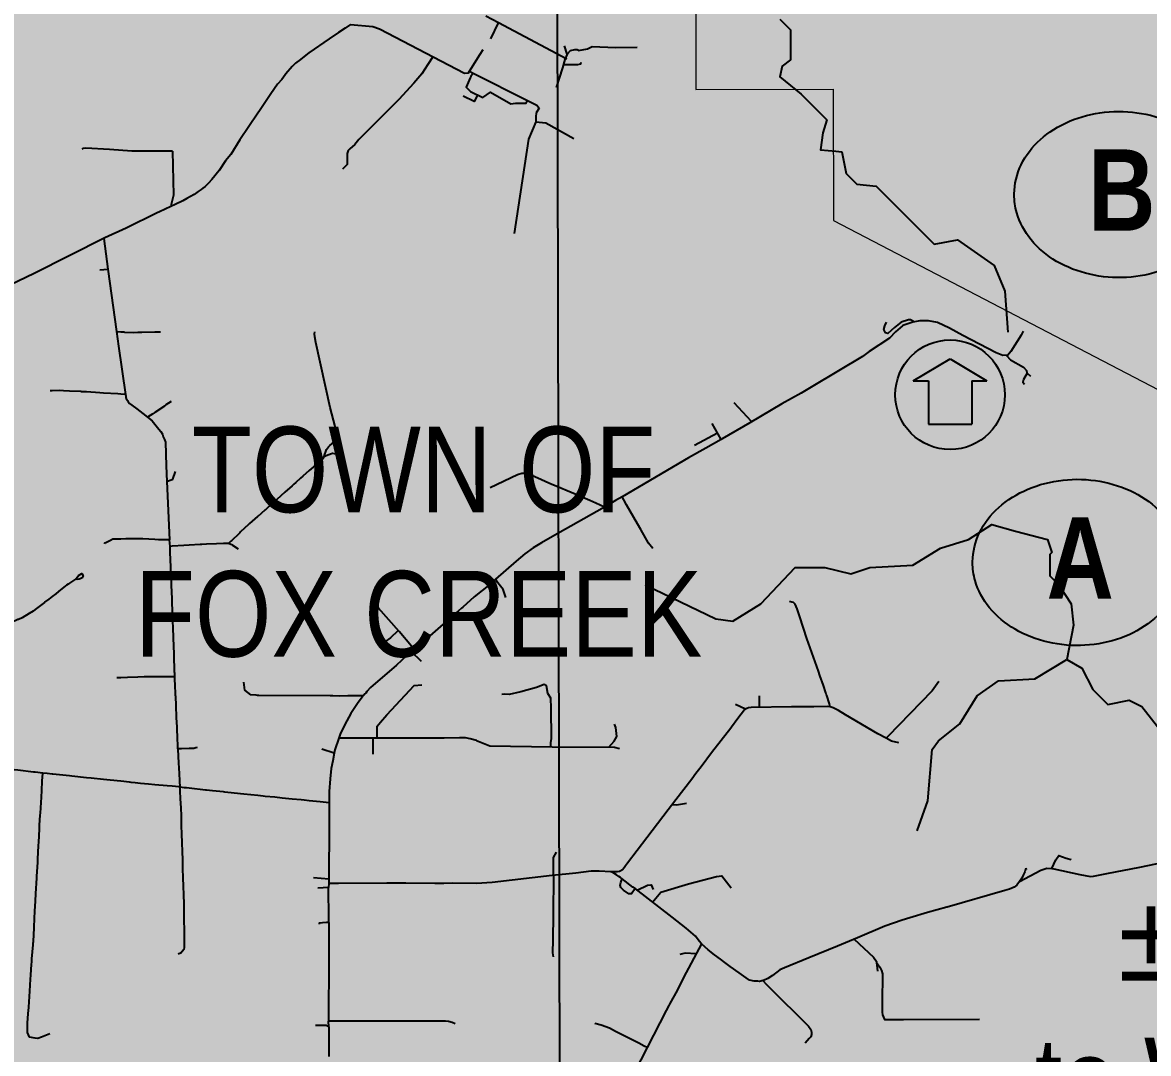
# Model space of a CAD drawing. Extents: x 508119 to 516015, y 6054829 to 6062261.
# Drawn here: x 514832.1 to 514963.5, y 6055397.9 to 6055518.2 of the extents above; entities that cross this region are included whole.
import ezdxf
from ezdxf.enums import TextEntityAlignment as Align

# ---------------------------------------------------------------- set-up
doc = ezdxf.new("R2010")
doc.units = 0
doc.header["$LTSCALE"] = 5
doc.layers.add('2', color=7, linetype='Continuous', true_color=0x6e6e6e)
doc.layers.add('ROUTE-MAP-BACKGROUND-H', color=7, linetype='Continuous', true_color=0xf0ebff)
for name, color, linetype in [('24', 161, 'Continuous'), ('35', 37, 'Continuous'), ('36', 37, 'Continuous'), ('37', 37, 'Continuous'), ('55', 3, 'Continuous'), ('CG-NOTES', 7, 'Continuous'), ('L-MON', 1, 'Continuous'), ('R- CONC', 8, 'Continuous'), ('ROUTE-MAP-HWY', 2, 'Continuous'), ('ROUTE-MAP-TOWN-H', 50, 'Continuous')]:
    doc.layers.add(name, color=color, linetype=linetype)
doc.layers.add('ROUTE-MAP-TOWN-BDY', color=3, linetype='Continuous', lineweight=0)
doc.styles.add('80', font='ARIALN.TTF', dxfattribs={"height": 10})
doc.styles.add('BOLD', font='ARIALNB.TTF')

# ---------------------------------------------------------------- blocks, each defined once
blk = doc.blocks.new('RANG')
at = {"layer": '55', "color": 80, "linetype": 'Continuous'}
for p, q in [((-215.5, 82.147), (0, 209.147)), ((0, 209.147), (215.5, 82.147)), ((-215.5, 82.147), (-126.5, 82.147)), ((-126.5, 82.147), (-126.5, -171.853)), ((126.5, 82.147), (126.5, -171.853)), ((126.5, 82.147), (215.5, 82.147)), ((-126.5, -171.853), (126.5, -171.853))]:
    blk.add_line(p, q, dxfattribs=at)
at = {"layer": '55', "color": 95, "linetype": 'Continuous'}
blk.add_circle((0, 0), 320, dxfattribs=at)
blk = doc.blocks.new('*U439')
h = blk.add_hatch(color=254)
edge = h.paths.add_edge_path()
edge.add_line((-34, -20), (34, -20))
edge.add_arc((34, -14), 6, 270, 360)
edge.add_line((40, -14), (40, 12.5))
edge.add_arc((34, 12.5), 6, 0, 90)
edge.add_line((34, 18.5), (-34, 18.5))
edge.add_arc((-34, 12.5), 6, 90, 180)
edge.add_line((-40, 12.5), (-40, -14))
edge.add_arc((-34, -14), 6, 180, 270)
at = {"color": 1, "flags": 128}
blk.add_lwpolyline([(-34, -20, 3, 3, 0), (34, -20, 3, 3, 0.414214), (40, -14, 3, 3, 0), (40, 12.5, 3, 0, 0.414214), (34, 18.5, 0, 0, 0), (-34, 18.5, 0, 0, 0.414214), (-40, 12.5, 0, 0, 0), (-40, -14, 0, 3, 0.414214)], format="xyseb", close=True, dxfattribs=at)
blk.add_lwpolyline([(-34.72, -10.74, 0, 10, 0), (0, 0, 5, 5, 0)], format="xyseb", dxfattribs=at)
at = {"color": 1, "style": '80'}
blk.add_attdef('ENTER_TEXT_001', (-35.99, -5), '', height=10, dxfattribs=at)
blk = doc.blocks.new('Route_Letters')
h = blk.add_hatch(color=255)
h.dxf.hatch_style = 1
edge = h.paths.add_edge_path()
edge.add_ellipse((-0.12, 0.46), major_axis=(-11.97, 0), ratio=0.789318, start_angle=0, end_angle=360)
at = {"color": 5}
blk.add_open_spline([(-12.34, 0.46), (-12.34, -0.25), (-12.24, -0.97), (-11.72, -2.79), (-11.14, -3.88), (-9.56, -5.81), (-8.54, -6.66), (-6.22, -8.02), (-4.9, -8.54), (-2.12, -9.17), (-0.66, -9.3), (2.22, -9.13), (3.64, -8.84), (6.27, -7.89), (7.48, -7.22), (9.54, -5.6), (10.38, -4.64), (11.6, -2.54), (11.97, -1.4), (12.18, 0.91), (12.02, 2.08), (11.2, 4.3), (10.54, 5.35), (8.8, 7.2), (7.72, 7.99), (5.29, 9.24), (3.93, 9.68), (1.11, 10.18), (-0.35, 10.23), (-3.22, 9.91), (-4.61, 9.55), (-7.16, 8.47), (-8.32, 7.75), (-10.24, 6.02), (-11, 5.02), (-12.05, 2.86), (-12.32, 1.7), (-12.34, 0.52), (-12.34, 0.49), (-12.34, 0.46)], degree=3, knots=[0, 0, 0, 0, 0.219529, 0.219529, 0.575727, 0.575727, 0.931924, 0.931924, 1.288121, 1.288121, 1.644318, 1.644318, 2.000515, 2.000515, 2.356712, 2.356712, 2.712909, 2.712909, 3.069107, 3.069107, 3.425304, 3.425304, 3.781501, 3.781501, 4.137698, 4.137698, 4.493895, 4.493895, 4.850092, 4.850092, 5.20629, 5.20629, 5.562487, 5.562487, 5.918684, 5.918684, 6.274881, 6.274881, 6.283185, 6.283185, 6.283185, 6.283185], dxfattribs=at)
at = {"color": 14, "style": 'BOLD'}
blk.add_attdef('A', text='', height=9.5, dxfattribs=at).set_placement((0.22, 0.98), align=Align.MIDDLE)
blk = doc.blocks.new('*U438')
h = blk.add_hatch(color=255)
edge = h.paths.add_edge_path()
edge.add_line((-31.5, -20), (31.5, -20))
edge.add_arc((31.5, -14), 6, 270, 360)
edge.add_line((37.5, -14), (37.5, 12.5))
edge.add_arc((31.5, 12.5), 6, 0, 90)
edge.add_line((31.5, 18.5), (-31.5, 18.5))
edge.add_arc((-31.5, 12.5), 6, 90, 180)
edge.add_line((-37.5, 12.5), (-37.5, -14))
edge.add_arc((-31.5, -14), 6, 180, 270)
at = {"color": 1, "flags": 128}
blk.add_lwpolyline([(-17.68, 63.33, 0, 7.5, 0), (0, 0, 0, 0, 0)], format="xyseb", dxfattribs=at)
blk.add_lwpolyline([(-31.5, -20, 3, 3, 0), (31.5, -20, 3, 3, 0.414214), (37.5, -14, 3, 3, 0), (37.5, 12.5, 3, 0, 0.414214), (31.5, 18.5, 0, 0, 0), (-31.5, 18.5, 0, 0, 0.414214), (-37.5, 12.5, 0, 0, 0), (-37.5, -14, 0, 3, 0.414214)], format="xyseb", close=True, dxfattribs=at)
at = {"color": 1, "style": '80'}
blk.add_attdef('ENTER_TEXT_001', (-26.85, -4.92), '', height=10, dxfattribs=at)

msp = doc.modelspace()

# ---------------------------------------------------------------- hatches: boundary and pattern name
at = {"layer": 'ROUTE-MAP-BACKGROUND-H'}
h = msp.add_hatch(color=256, dxfattribs=at)
h.dxf.hatch_style = 1
h.paths.add_polyline_path([(515090.845, 6055331.942), (514698.954, 6055331.128), (514698.945, 6055525.368), (514666.338, 6055525.404), (514666.4, 6055720.611), (514667.214, 6055915.277), (514667.136, 6056303.079), (515056.588, 6056303.406), (515059.123, 6055915.379), (515059.901, 6055721.28), (515060.675, 6055528.087), (515090.011, 6055528.179)])
at = {"layer": 'ROUTE-MAP-TOWN-H'}
h = msp.add_hatch(color=256, dxfattribs=at)
h.dxf.hatch_style = 1
h.paths.add_polyline_path([(514978.784, 6055543.677), (514962.251, 6055543.616), (514913.428, 6055543.52), (514913.467, 6055526.88), (514910.623, 6055526.871), (514910.66, 6055510.348), (514926.665, 6055510.399), (514926.703, 6055495.078), (514972.919, 6055471), (514976.761, 6055468.666), (515024.117, 6055437.194), (515024.084, 6055462.091), (515008.069, 6055462.054), (515008.038, 6055470.488), (514991.618, 6055470.444), (514991.541, 6055494.536), (515007.951, 6055494.586), (515007.843, 6055527.178), (514994.986, 6055527.137), (514994.88, 6055559.805), (514978.741, 6055559.749)])

# ---------------------------------------------------------------- linework, layer by layer
at = {"layer": '2'}
msp.add_line((514894.891, 6055332.325), (514894.48, 6055526.565), dxfattribs=at)
at = {"layer": '24'}
for points in [[(514920.445, 6055518.562), (514921.694, 6055517.313), (514921.695, 6055513.814), (514920.696, 6055513.064), (514920.447, 6055511.815), (514922.946, 6055509.816), (514925.944, 6055506.818), (514925.445, 6055505.319), (514925.196, 6055503.319), (514926.962, 6055503.143)], [(514926.962, 6055503.143), (514927.694, 6055503.07), (514928.195, 6055500.571), (514929.444, 6055499.322), (514931.693, 6055499.073), (514938.441, 6055492.327), (514941.189, 6055492.828), (514945.437, 6055489.83), (514946.687, 6055486.832), (514947.035, 6055482.045)], [(514904.725, 6055452.587), (514912.971, 6055448.591), (514914.97, 6055448.342), (514918.218, 6055450.342), (514922.214, 6055454.591), (514925.712, 6055454.592), (514928.71, 6055453.843), (514930.958, 6055454.593), (514935.955, 6055454.844), (514939.202, 6055456.844), (514942.45, 6055457.844), (514945.197, 6055459.594), (514947.946, 6055458.845)], [(514947.946, 6055458.845), (514951.694, 6055457.847), (514952.194, 6055456.348), (514951.944, 6055456.098), (514951.945, 6055453.599), (514952.945, 6055452.6), (514954.445, 6055450.351), (514954.695, 6055447.853), (514953.947, 6055443.854)], [(514936.466, 6055423.86), (514937.714, 6055427.359), (514938.211, 6055433.356), (514938.961, 6055434.355), (514941.458, 6055436.355), (514943.456, 6055439.604), (514945.953, 6055441.354), (514950.201, 6055441.605), (514953.947, 6055443.854)], [(514953.947, 6055443.854), (514955.697, 6055442.855), (514956.947, 6055440.357), (514958.696, 6055438.608), (514961.194, 6055439.109), (514962.694, 6055438.36), (514967.193, 6055432.614), (514968.943, 6055429.866), (514973.942, 6055424.12), (514973.943, 6055422.371)]]:
    msp.add_lwpolyline(points, dxfattribs=at)
at = {"layer": '35'}
for p, q in [((514884.235, 6055512.479), (514885.481, 6055514.465)), ((514885.481, 6055514.465), (514885.81, 6055515.039)), ((514884.235, 6055512.479), (514884.668, 6055512.26)), ((514884.668, 6055512.26), (514890.991, 6055509.064)), ((514861.053, 6055509.835), (514860.349, 6055508.794)), ((514859.722, 6055507.866), (514859.538, 6055507.594)), ((514860.349, 6055508.794), (514859.722, 6055507.866)), ((514892.341, 6055508.186), (514892.011, 6055507.636)), ((514891.122, 6055504.549), (514889.453, 6055493.575)), ((514849.561, 6055503.172), (514847.737, 6055503.172)), ((514850.771, 6055497.385), (514849.883, 6055496.95)), ((514849.366, 6055496.697), (514848.047, 6055496.086)), ((514849.883, 6055496.95), (514849.366, 6055496.697)), ((514841.55, 6055492.976), (514842.04, 6055489.39)), ((514842.04, 6055489.39), (514843.033, 6055482.128)), ((514948.589, 6055481.693), (514947.4, 6055479.778)), ((514948.836, 6055482.165), (514948.589, 6055481.693)), ((514949.288, 6055477.277), (514949.675, 6055476.913)), ((514924.274, 6055475.744), (514922.913, 6055474.929)), ((514913.614, 6055469.519), (514912.528, 6055471.385)), ((514913.614, 6055469.519), (514911.795, 6055468.493)), ((514848.933, 6055464.64), (514849.228, 6055457.827)), ((514893.847, 6055464.291), (514891.869, 6055465.152)), ((514902.042, 6055462.852), (514901.27, 6055462.399)), ((514902.223, 6055462.5), (514902.042, 6055462.852)), ((514899.969, 6055461.634), (514899.093, 6055461.136)), ((514901.27, 6055462.399), (514899.969, 6055461.634)), ((514899.093, 6055461.136), (514893.921, 6055458.2)), ((514849.228, 6055457.827), (514848.664, 6055457.821)), ((514849.288, 6055457.048), (514849.228, 6055457.827)), ((514856.563, 6055457.207), (514856.107, 6055457.401)), ((514856.563, 6055457.207), (514857.252, 6055456.75)), ((514838.458, 6055453.19), (514838.239, 6055453.236)), ((514882.948, 6055449.533), (514877.799, 6055445.058)), ((514877.472, 6055445.431), (514876.012, 6055447.104)), ((514877.27, 6055444.598), (514876.898, 6055444.265)), ((514877.799, 6055445.058), (514877.27, 6055444.598)), ((514877.799, 6055445.058), (514877.472, 6055445.431)), ((514926.318, 6055438.338), (514926.254, 6055438.628)), ((514873.856, 6055436.542), (514874.596, 6055437.388)), ((514873.443, 6055436.07), (514873.856, 6055436.542)), ((514873.457, 6055435.476), (514873.443, 6055436.07)), ((514873.476, 6055434.675), (514873.457, 6055435.476)), ((514870.24, 6055434.671), (514868.978, 6055434.668)), ((514872.976, 6055434.677), (514870.24, 6055434.671)), ((514873.476, 6055434.675), (514872.976, 6055434.677)), ((514872.983, 6055432.8), (514872.976, 6055434.677)), ((514873.991, 6055434.676), (514873.476, 6055434.675)), ((514867.843, 6055427.984), (514867.843, 6055427.539)), ((514867.843, 6055427.539), (514867.843, 6055427.151)), ((514867.843, 6055427.151), (514867.866, 6055426.54)), ((514867.866, 6055426.54), (514867.857, 6055424.563)), ((514867.857, 6055424.563), (514867.83, 6055418.239)), ((514867.83, 6055418.239), (514867.806, 6055417.721)), ((514896.654, 6055418.947), (514893.889, 6055418.639)), ((514903.295, 6055417.314), (514902.051, 6055418.264)), ((514949.126, 6055419.452), (514949.283, 6055419.471)), ((514867.806, 6055417.721), (514867.784, 6055417.251)), ((514867.811, 6055413.609), (514867.784, 6055417.251)), ((514868.955, 6055417.725), (514867.806, 6055417.721)), ((514874.591, 6055417.746), (514868.955, 6055417.725)), ((514874.737, 6055417.747), (514874.591, 6055417.746)), ((514903.543, 6055417.123), (514903.295, 6055417.314)), ((514867.815, 6055413.189), (514867.811, 6055413.609)), ((514911.318, 6055410.7), (514911.036, 6055411.009)), ((514867.141, 6055401.174), (514866.257, 6055401.168)), ((514867.803, 6055401.008), (514867.795, 6055401.675)), ((514878.992, 6055401.661), (514878.764, 6055401.66)), ((514867.803, 6055401.008), (514867.8, 6055397.548))]:
    msp.add_line(p, q, dxfattribs=at)
for points in [[(514870.363, 6055517.94), (514869.742, 6055517.493), (514868.955, 6055517.002), (514867.858, 6055516.257)], [(514870.363, 6055517.94), (514872.937, 6055517.694), (514873.719, 6055517.447), (514883.64, 6055512.26), (514884.134, 6055512.302), (514884.235, 6055512.479)], [(514867.858, 6055516.257), (514865.466, 6055514.631), (514864.549, 6055513.876)], [(514879.946, 6055514.158), (514879.365, 6055513.29), (514878.658, 6055512.166), (514877.74, 6055511.079), (514875.996, 6055509.209), (514873.381, 6055506.578), (514871.318, 6055504.522), (514870.833, 6055503.928), (514870.249, 6055503.445), (514870.058, 6055503.237), (514869.957, 6055502.9), (514869.974, 6055501.595), (514869.401, 6055501.056)], [(514864.549, 6055513.876), (514864.512, 6055513.845), (514863.935, 6055513.418), (514863.533, 6055513.059), (514862.81, 6055512.185)], [(514862.81, 6055512.185), (514862.722, 6055512.078), (514862.332, 6055511.541), (514861.814, 6055510.961), (514861.053, 6055509.835)], [(514884.321, 6055511.706), (514883.86, 6055510.645), (514884.35, 6055510.135), (514885.788, 6055509.421), (514886.665, 6055510.043), (514889.07, 6055508.694), (514889.618, 6055508.761), (514890.69, 6055508.766), (514890.834, 6055508.766), (514890.991, 6055509.064)], [(514884.668, 6055512.26), (514884.401, 6055511.889), (514884.321, 6055511.706)], [(514885.161, 6055509.713), (514884.766, 6055508.955), (514883.502, 6055509.581)], [(514890.991, 6055509.064), (514892.079, 6055508.514), (514892.341, 6055508.186)], [(514859.538, 6055507.594), (514857.424, 6055504.465), (514856.368, 6055502.788), (514855.775, 6055502.017), (514855.011, 6055500.901), (514854.166, 6055499.86), (514853.763, 6055499.415), (514853.38, 6055499.05), (514853.127, 6055498.846)], [(514892.011, 6055507.636), (514891.978, 6055507.157), (514891.978, 6055506.586), (514891.122, 6055504.549)], [(514891.978, 6055506.586), (514893.136, 6055506.463), (514896.409, 6055504.641)], [(514842.24, 6055503.345), (514839.465, 6055503.53), (514839.115, 6055503.467), (514838.989, 6055503.413)], [(514847.737, 6055503.172), (514844.815, 6055503.172), (514842.24, 6055503.345)], [(514849.561, 6055503.172), (514849.682, 6055498.017), (514849.425, 6055496.946), (514849.366, 6055496.697)], [(514852.585, 6055498.445), (514852.095, 6055498.102), (514851.255, 6055497.622), (514850.771, 6055497.385)], [(514853.127, 6055498.846), (514852.913, 6055498.674), (514852.585, 6055498.445)], [(514848.047, 6055496.086), (514847.771, 6055495.958), (514844.156, 6055494.175), (514841.665, 6055493.035)], [(514841.665, 6055493.035), (514833.436, 6055488.905), (514828.774, 6055486.66), (514827.283, 6055485.893), (514826.679, 6055485.644)], [(514934.805, 6055482.816), (514934.75, 6055482.777), (514933.958, 6055482.068), (514933.231, 6055481.354)], [(514947.4, 6055479.778), (514947.058, 6055479.347), (514946.471, 6055479.308), (514945.696, 6055479.632), (514941.788, 6055481.675), (514940.255, 6055482.526), (514938.852, 6055483.168), (514937.779, 6055483.37), (514936.762, 6055483.357), (514935.963, 6055483.217), (514934.805, 6055482.816)], [(514843.033, 6055482.128), (514843.27, 6055480.399), (514844.097, 6055474.787)], [(514867.285, 6055467.557), (514867.369, 6055467.807), (514867.484, 6055468.129), (514867.565, 6055468.348), (514867.668, 6055468.521), (514867.783, 6055468.671), (514867.945, 6055468.832), (514868.429, 6055469.247), (514868.625, 6055469.454), (514868.717, 6055469.604), (514868.763, 6055469.766), (514868.751, 6055470.008), (514868.694, 6055470.468), (514868.348, 6055471.794), (514867.991, 6055473.257), (514866.297, 6055480.839), (514866.17, 6055481.518), (514866.136, 6055481.841), (514866.181, 6055482.09)], [(514933.231, 6055481.354), (514930.876, 6055479.799), (514930.07, 6055479.215), (514924.274, 6055475.744)], [(514946.89, 6055479.322), (514947.349, 6055478.803), (514948.882, 6055477.977), (514949.236, 6055477.573), (514949.245, 6055477.318), (514949.288, 6055477.277)], [(514949.288, 6055477.277), (514948.859, 6055476.512), (514948.789, 6055476.198), (514949.004, 6055475.967)], [(514844.097, 6055474.787), (514843.535, 6055474.821), (514843.214, 6055474.841), (514841.536, 6055474.943), (514841.086, 6055474.971), (514839.538, 6055475.065), (514838.957, 6055475.1), (514838.892, 6055475.104), (514837.539, 6055475.169), (514836.856, 6055475.202), (514836.415, 6055475.223), (514835.54, 6055475.204), (514835.303, 6055475.199)], [(514844.097, 6055474.787), (514844.125, 6055474.597), (514844.143, 6055474.433), (514844.179, 6055474.288), (514844.307, 6055474.07), (514844.397, 6055473.906), (514844.561, 6055473.742), (514844.816, 6055473.542), (514845.398, 6055473.106), (514846.116, 6055472.564), (514846.67, 6055472.11)], [(514922.913, 6055474.929), (514920.68, 6055473.688), (514916.925, 6055471.471)], [(514849.411, 6055473.96), (514848.805, 6055473.551), (514848.624, 6055473.429), (514847.533, 6055472.692), (514847.279, 6055472.521), (514846.67, 6055472.11)], [(514846.67, 6055472.11), (514847.192, 6055471.682), (514847.526, 6055471.323), (514847.999, 6055470.723), (514848.199, 6055470.45), (514848.399, 6055470.141), (514848.49, 6055469.85), (514848.635, 6055469.541), (514848.745, 6055469.195), (514848.854, 6055466.467), (514848.933, 6055464.64)], [(514916.925, 6055471.471), (514913.727, 6055469.583), (514913.614, 6055469.519)], [(514911.795, 6055468.493), (514909.794, 6055467.365), (514902.042, 6055462.852)], [(514867.003, 6055467.164), (514866.995, 6055467.158), (514866.746, 6055466.943), (514866.475, 6055466.709), (514866.008, 6055466.306), (514865.524, 6055465.888), (514864.793, 6055465.256), (514864.52, 6055465.021), (514863.969, 6055464.525), (514863.735, 6055464.315), (514863.525, 6055464.126), (514862.683, 6055463.368), (514861.747, 6055462.526), (514861.631, 6055462.421), (514861.526, 6055462.327), (514860.578, 6055461.475), (514860.38, 6055461.296), (514860.355, 6055461.275), (514859.527, 6055460.559), (514859.51, 6055460.544), (514859.49, 6055460.527), (514858.883, 6055460.002), (514858.556, 6055459.72), (514858.442, 6055459.613), (514857.528, 6055458.747), (514857.416, 6055458.64), (514857.297, 6055458.528), (514856.482, 6055457.756), (514856.389, 6055457.668), (514856.107, 6055457.401)], [(514867.003, 6055467.164), (514867.161, 6055467.334), (514867.276, 6055467.53), (514867.285, 6055467.557)], [(514867.285, 6055467.557), (514867.523, 6055467.655), (514868.137, 6055467.908), (514868.235, 6055467.948), (514868.611, 6055467.841)], [(514848.933, 6055464.64), (514849.287, 6055464.77), (514849.532, 6055464.861), (514849.628, 6055464.896), (514849.939, 6055465.775)], [(514891.869, 6055465.152), (514891.305, 6055465.397), (514890.714, 6055465.572), (514890.331, 6055465.567), (514889.84, 6055465.39), (514886.628, 6055463.883)], [(514898.271, 6055462.414), (514896.569, 6055463.164), (514893.971, 6055464.237), (514893.847, 6055464.291)], [(514899.969, 6055461.634), (514898.958, 6055462.112), (514898.271, 6055462.414)], [(514905.623, 6055456.805), (514905.124, 6055457.431), (514904.215, 6055459.029), (514903.835, 6055459.698), (514902.536, 6055461.89), (514902.223, 6055462.5)], [(514848.664, 6055457.821), (514848.245, 6055457.816), (514847.942, 6055457.813), (514847.533, 6055457.841), (514846.123, 6055457.939), (514845.944, 6055457.951), (514845.534, 6055457.943), (514844.148, 6055457.915), (514843.535, 6055457.903), (514842.613, 6055457.884), (514842.326, 6055457.738), (514841.801, 6055457.47), (514841.626, 6055457.419), (514841.593, 6055457.366)], [(514893.921, 6055458.2), (514892.621, 6055457.462), (514891.642, 6055456.865), (514890.678, 6055456.165), (514889.66, 6055455.342), (514887.254, 6055453.22)], [(514856.107, 6055457.401), (514855.529, 6055457.379), (514854.709, 6055457.349), (514853.53, 6055457.305), (514853.003, 6055457.285), (514852.788, 6055457.271), (514851.531, 6055457.191), (514850.909, 6055457.151), (514849.532, 6055457.063), (514849.288, 6055457.048)], [(514849.305, 6055456.627), (514849.3, 6055456.761), (514849.288, 6055457.048)], [(514849.847, 6055441.824), (514849.834, 6055442.234), (514849.829, 6055442.424), (514849.825, 6055442.536), (514849.77, 6055444.297), (514849.763, 6055444.535), (514849.706, 6055446.36), (514849.701, 6055446.534), (514849.673, 6055447.436), (514849.633, 6055448.432), (514849.629, 6055448.533), (514849.55, 6055450.515), (514849.549, 6055450.532), (514849.532, 6055450.948), (514849.469, 6055452.531), (514849.466, 6055452.597), (514849.389, 6055454.53), (514849.383, 6055454.679), (514849.317, 6055456.329), (514849.309, 6055456.529), (514849.305, 6055456.627)], [(514838.239, 6055453.236), (514838.517, 6055453.551), (514838.612, 6055453.659), (514838.989, 6055453.882), (514839.158, 6055453.62), (514839.027, 6055453.374), (514838.802, 6055453.267), (514838.689, 6055453.213), (514838.458, 6055453.19)], [(514838.239, 6055453.236), (514837.539, 6055452.75), (514837.409, 6055452.66), (514837.223, 6055452.531), (514837.105, 6055452.449), (514836.286, 6055451.785), (514835.953, 6055451.515), (514835.54, 6055451.201), (514835.159, 6055450.912), (514834.659, 6055450.532), (514834.629, 6055450.509)], [(514887.254, 6055453.22), (514886.625, 6055452.656), (514884.793, 6055451.182), (514883.438, 6055449.971)], [(514834.629, 6055450.509), (514834.024, 6055450.049), (514833.541, 6055449.681), (514833.308, 6055449.504), (514832.85, 6055449.224), (514832.031, 6055448.723), (514831.599, 6055448.533), (514831.559, 6055448.516), (514831.542, 6055448.508), (514830.802, 6055448.184), (514830.057, 6055448.019), (514829.745, 6055447.95), (514829.543, 6055447.936), (514828.53, 6055447.868)], [(514876.012, 6055447.104), (514873.606, 6055449.861), (514873.519, 6055450.266), (514873.504, 6055450.511)], [(514883.438, 6055449.971), (514883.315, 6055449.861), (514882.948, 6055449.533)], [(514922.763, 6055448.845), (514922.449, 6055449.781), (514922.237, 6055450.321), (514922.046, 6055450.504), (514921.834, 6055450.56), (514921.556, 6055450.633)], [(514924.935, 6055442.48), (514923.611, 6055446.323), (514922.763, 6055448.845)], [(514876.898, 6055444.265), (514875.695, 6055443.184), (514872.682, 6055440.588), (514872.271, 6055440.12)], [(514926.254, 6055438.628), (514926.241, 6055438.685), (514925.919, 6055439.651), (514925.894, 6055439.726), (514925.865, 6055439.811), (514925.813, 6055439.971), (514925.534, 6055440.83), (514925.101, 6055441.997), (514924.935, 6055442.48)], [(514849.847, 6055441.824), (514849.532, 6055441.824), (514848.244, 6055441.826), (514847.533, 6055441.827), (514846.587, 6055441.828), (514846.253, 6055441.817), (514845.534, 6055441.795), (514844.315, 6055441.757), (514843.535, 6055441.732), (514843.07, 6055441.718)], [(514850.215, 6055433.419), (514850.196, 6055433.877), (514850.192, 6055433.97), (514850.167, 6055434.54), (514850.105, 6055435.966), (514850.08, 6055436.539), (514850.057, 6055437.064), (514849.994, 6055438.538), (514849.952, 6055439.497), (514849.949, 6055439.571), (514849.945, 6055439.657), (514849.938, 6055439.816), (514849.923, 6055440.146), (514849.905, 6055440.537), (514849.847, 6055441.824)], [(514871.83, 6055439.622), (514870.363, 6055439.608), (514870.203, 6055439.606), (514870.044, 6055439.605), (514869.039, 6055439.595), (514868.283, 6055439.601), (514868.123, 6055439.603), (514867.964, 6055439.604), (514859.66, 6055439.671), (514859.499, 6055439.672), (514859.339, 6055439.682), (514858.725, 6055439.717), (514858.017, 6055440.267), (514857.905, 6055441.213)], [(514874.596, 6055437.388), (514875.132, 6055438), (514877.784, 6055440.838), (514878.688, 6055440.897)], [(514893.372, 6055439.897), (514893.214, 6055440.775), (514892.946, 6055440.942), (514892.035, 6055440.574), (514890.222, 6055440.073), (514888.86, 6055439.772), (514888.317, 6055439.797), (514887.991, 6055439.755)], [(514871.83, 6055439.622), (514871.705, 6055439.45), (514871.172, 6055438.715), (514870.381, 6055437.545), (514869.677, 6055436.288), (514869.159, 6055435.151), (514868.978, 6055434.668)], [(514872.023, 6055439.839), (514871.897, 6055439.695), (514871.83, 6055439.622)], [(514872.271, 6055440.12), (514872.12, 6055439.948), (514872.023, 6055439.839)], [(514893.705, 6055433.736), (514893.732, 6055434.147), (514893.782, 6055434.624), (514893.774, 6055438.193), (514893.74, 6055439.346), (514893.372, 6055439.897)], [(514922.124, 6055438.33), (514921.785, 6055438.331), (514917.093, 6055438.256), (514916.793, 6055438.223), (514916.573, 6055438.15), (514916.329, 6055437.977), (514915.54, 6055436.99), (514914.784, 6055435.949)], [(514924.41, 6055438.324), (514924.201, 6055438.318), (514922.124, 6055438.33)], [(514926.318, 6055438.338), (514925.961, 6055438.364), (514924.41, 6055438.324)], [(514932.836, 6055434.675), (514931.874, 6055435.202), (514928.11, 6055437.392), (514927.287, 6055437.904), (514926.669, 6055438.228), (514926.318, 6055438.338)], [(514900.474, 6055433.644), (514901.114, 6055434.347), (514901.405, 6055434.856), (514901.289, 6055435.918), (514901.158, 6055436.311)], [(514914.784, 6055435.949), (514914.713, 6055435.851), (514912.458, 6055432.95), (514911.245, 6055431.323), (514910.627, 6055430.549), (514910.175, 6055429.905), (514909.244, 6055428.708)], [(514868.978, 6055434.668), (514868.505, 6055433.308), (514868.428, 6055432.92)], [(514883.097, 6055434.725), (514883.077, 6055434.725), (514881.278, 6055434.694), (514873.991, 6055434.676)], [(514885.045, 6055434.416), (514884.312, 6055434.611), (514883.768, 6055434.711), (514883.276, 6055434.728), (514883.097, 6055434.725)], [(514885.045, 6055434.416), (514886.606, 6055433.788), (514893.884, 6055433.687)], [(514934.344, 6055434.149), (514933.479, 6055434.323), (514932.836, 6055434.675)], [(514852.456, 6055433.571), (514852.292, 6055433.558), (514852.083, 6055433.486), (514851.531, 6055433.466), (514850.638, 6055433.434), (514850.215, 6055433.419)], [(514850.215, 6055433.419), (514850.256, 6055432.541), (514850.292, 6055431.782), (514850.35, 6055430.542), (514850.39, 6055429.685), (514850.423, 6055428.972)], [(514868.428, 6055432.92), (514868.291, 6055432.018), (514868.099, 6055431.13), (514867.963, 6055429.932), (514867.843, 6055428.454), (514867.843, 6055427.984)], [(514893.884, 6055433.687), (514901.166, 6055433.639), (514901.74, 6055433.491)], [(514834.436, 6055430.596), (514833.541, 6055430.702), (514833.359, 6055430.724), (514831.542, 6055430.94), (514831.09, 6055430.994), (514829.543, 6055431.179), (514828.82, 6055431.265), (514827.544, 6055431.417), (514826.551, 6055431.535), (514825.545, 6055431.655), (514825.318, 6055431.682)], [(514845.209, 6055429.468), (514844.756, 6055429.515), (514844.54, 6055429.538), (514843.535, 6055429.643), (514842.307, 6055429.771), (514841.537, 6055429.852), (514840.075, 6055430.005), (514839.538, 6055430.061), (514837.842, 6055430.239), (514837.539, 6055430.271), (514835.609, 6055430.473), (514835.54, 6055430.48), (514834.945, 6055430.542), (514834.436, 6055430.596)], [(514845.829, 6055429.403), (514845.534, 6055429.433), (514845.209, 6055429.468)], [(514850.423, 6055428.972), (514850.318, 6055428.987), (514849.532, 6055429.06), (514848.963, 6055429.113), (514847.533, 6055429.245), (514846.76, 6055429.316), (514845.829, 6055429.403)], [(514864.955, 6055427.438), (514864.595, 6055427.474), (514863.525, 6055427.58), (514862.375, 6055427.694), (514861.526, 6055427.779), (514860.386, 6055427.892), (514860.154, 6055427.917), (514859.527, 6055427.983), (514857.917, 6055428.154), (514857.528, 6055428.196), (514855.681, 6055428.392), (514855.529, 6055428.408), (514854.253, 6055428.543), (514853.53, 6055428.62), (514853.444, 6055428.629), (514851.531, 6055428.832), (514851.208, 6055428.867), (514850.994, 6055428.889), (514850.423, 6055428.972)], [(514909.244, 6055428.708), (514908.292, 6055427.487), (514907.408, 6055426.316)], [(514867.843, 6055427.151), (514867.523, 6055427.183), (514866.814, 6055427.253), (514865.524, 6055427.381), (514864.955, 6055427.438)], [(514907.408, 6055426.316), (514904.93, 6055423.034), (514902.685, 6055420.108)], [(514894.02, 6055418.667), (514894.025, 6055420.748), (514894.392, 6055421.389)], [(514902.26, 6055419.554), (514902.078, 6055419.317), (514901.811, 6055419.157), (514901.717, 6055419.137)], [(514902.685, 6055420.108), (514902.445, 6055419.796), (514902.26, 6055419.554)], [(514893.889, 6055418.639), (514886.873, 6055417.859), (514885.034, 6055417.734), (514882.217, 6055417.753), (514881.226, 6055417.738), (514880.954, 6055417.733)], [(514894.02, 6055418.667), (514893.976, 6055414.067), (514893.945, 6055411.145), (514893.901, 6055409.632), (514894.001, 6055409.175)], [(514900.707, 6055419.094), (514899.364, 6055419.167), (514898.438, 6055419.145), (514896.654, 6055418.947)], [(514901.717, 6055419.137), (514901.483, 6055419.085), (514900.707, 6055419.094)], [(514901.663, 6055418.549), (514901.403, 6055418.74), (514900.964, 6055419.011), (514900.707, 6055419.094)], [(514902.051, 6055418.264), (514901.843, 6055418.417), (514901.663, 6055418.549)], [(514905.598, 6055415.554), (514906.543, 6055416.711), (514909.773, 6055417.678), (514913.043, 6055418.521), (514913.68, 6055418.624), (514914.771, 6055417.225)], [(514948.835, 6055418.692), (514948.665, 6055418.348), (514948.397, 6055417.958), (514948.096, 6055417.54), (514947.782, 6055417.281), (514947.228, 6055417.066), (514946.699, 6055416.913)], [(514949.126, 6055419.452), (514949.11, 6055419.391), (514949.033, 6055419.094), (514948.835, 6055418.692)], [(514880.954, 6055417.733), (514880.194, 6055417.721), (514876.8, 6055417.755), (514874.737, 6055417.747)], [(514911.036, 6055411.009), (514910.594, 6055411.575), (514909.532, 6055412.495), (514907.898, 6055413.797), (514903.543, 6055417.123)], [(514946.699, 6055416.913), (514939.967, 6055414.965), (514939.924, 6055414.953)], [(514939.924, 6055414.953), (514937.686, 6055414.345), (514935.594, 6055413.734), (514934.732, 6055413.437)], [(514867.815, 6055413.189), (514867.807, 6055409.048), (514867.795, 6055401.675)], [(514934.732, 6055413.437), (514932.689, 6055412.734), (514929.517, 6055411.399)], [(514911.318, 6055410.7), (514909.217, 6055406.757), (514908.494, 6055405.322), (514907.563, 6055403.63), (514907.489, 6055403.486)], [(514913.512, 6055408.893), (514912.809, 6055409.398), (514912.08, 6055409.982), (514911.318, 6055410.7)], [(514929.517, 6055411.399), (514927.186, 6055410.418), (514923.83, 6055409.052)], [(514910.687, 6055409.516), (514909.377, 6055409.599), (514908.767, 6055409.452)], [(514923.83, 6055409.052), (514920.996, 6055407.898), (514920.456, 6055407.65), (514919.568, 6055406.99), (514919.051, 6055406.652), (514918.535, 6055406.416), (514918.485, 6055406.404)], [(514916.501, 6055406.724), (514915.712, 6055407.315), (514914.639, 6055408.036), (514914.043, 6055408.513), (514913.512, 6055408.893)], [(514918.485, 6055406.404), (514918.076, 6055406.301), (514917.885, 6055406.312), (514917.442, 6055406.337), (514916.911, 6055406.463), (514916.501, 6055406.724)], [(514918.492, 6055406.387), (514918.866, 6055405.96), (514920.498, 6055404.362), (514922.507, 6055402.373), (514923.782, 6055401.063), (514924.055, 6055400.691), (514924.126, 6055400.394), (514924.129, 6055400.126), (514924.055, 6055399.848), (514923.846, 6055399.654), (514923.41, 6055399.084)], [(514907.489, 6055403.486), (514907.186, 6055402.893), (514904.979, 6055398.578)], [(514867.803, 6055401.008), (514867.51, 6055401.176), (514867.141, 6055401.174)], [(514873.341, 6055401.657), (514870.569, 6055401.664), (514868.005, 6055401.674), (514867.795, 6055401.675)], [(514878.764, 6055401.66), (514878.32, 6055401.657), (514876.63, 6055401.648), (514873.341, 6055401.657)], [(514882.57, 6055401.337), (514882.197, 6055401.514), (514881.779, 6055401.634), (514881.429, 6055401.675), (514878.992, 6055401.661)], [(514904.979, 6055398.578), (514903.498, 6055395.699), (514902.924, 6055394.666), (514902.705, 6055394.114)]]:
    msp.add_lwpolyline(points, dxfattribs=at)
at = {"layer": '36'}
for p, q in [((514887.623, 6055518.133), (514886.136, 6055518.921)), ((514886.717, 6055516.274), (514887.623, 6055518.133)), ((514895.596, 6055513.907), (514887.623, 6055518.133)), ((514841.105, 6055489.312), (514842.04, 6055489.39)), ((514917.144, 6055471.607), (514915.125, 6055473.796)), ((514913.173, 6055470.276), (514910.5, 6055468.839)), ((514877.379, 6055444.848), (514878.573, 6055443.651)), ((514918.085, 6055438.272), (514918.075, 6055439.636)), ((514916.433, 6055438.05), (514915.259, 6055438.626)), ((514868.428, 6055432.92), (514866.99, 6055433.381)), ((514867.83, 6055418.239), (514866.027, 6055418.392)), ((514867.784, 6055417.251), (514866.548, 6055417.195)), ((514931.732, 6055408.507), (514931.82, 6055407.513)), ((514904.979, 6055398.578), (514904.629, 6055398.762))]:
    msp.add_line(p, q, dxfattribs=at)
for points in [[(514896.935, 6055514.9), (514896.8, 6055514.97), (514896.486, 6055514.971), (514895.964, 6055514.869), (514895.612, 6055514.46), (514895.362, 6055513.845), (514895.068, 6055512.888), (514894.357, 6055510.58)], [(514895.21, 6055513.275), (514896.882, 6055513.291), (514897.221, 6055513.359), (514897.275, 6055513.549)], [(514936.035, 6055483.28), (514935.685, 6055483.47), (514935.47, 6055483.47), (514934.609, 6055483.193), (514933.809, 6055482.609), (514933.055, 6055481.901), (514932.763, 6055481.963), (514932.563, 6055482.347), (514932.702, 6055482.793), (514932.871, 6055483.193)], [(514843.033, 6055482.128), (514843.535, 6055482.093), (514843.93, 6055482.065), (514843.988, 6055482.063), (514844.98, 6055482.015), (514845.534, 6055482.026), (514846.015, 6055482.035), (514847.533, 6055482.065), (514847.974, 6055482.075), (514848.178, 6055482.08)], [(514887.843, 6055452.398), (514887.538, 6055452.783), (514887.254, 6055453.22)], [(514888.474, 6055451.099), (514888.144, 6055452.016), (514887.843, 6055452.398)], [(514907.876, 6055426.933), (514908.385, 6055426.899), (514909.549, 6055427.099)], [(514901.882, 6055417.842), (514901.91, 6055417.95), (514902.051, 6055418.264)], [(514903.543, 6055417.123), (514903.116, 6055416.531), (514902.953, 6055416.527), (514902.832, 6055416.523), (514902.191, 6055416.958), (514901.902, 6055417.255), (514901.808, 6055417.547), (514901.882, 6055417.842)], [(514903.791, 6055416.934), (514904.985, 6055417.517), (514905.41, 6055417.578), (514905.661, 6055417.006)], [(514867.092, 6055413.125), (514866.685, 6055413.089), (514866.689, 6055412.979)], [(514867.815, 6055413.189), (514867.542, 6055413.165), (514867.092, 6055413.125)], [(514929.109, 6055411.227), (514931.355, 6055409.123), (514931.72, 6055408.642), (514931.732, 6055408.507)], [(514904.629, 6055398.762), (514903.985, 6055399.102), (514901.269, 6055400.448), (514900.565, 6055400.832), (514899.591, 6055401.199), (514898.844, 6055401.405)]]:
    msp.add_lwpolyline(points, dxfattribs=at)
at = {"layer": '37'}
for p, q in [((514895.612, 6055514.46), (514895.327, 6055515.448)), ((514933.032, 6055434.876), (514932.836, 6055434.675))]:
    msp.add_line(p, q, dxfattribs=at)
for points in [[(514896.935, 6055514.9), (514897.992, 6055515.11), (514898.532, 6055515.364), (514901.267, 6055515.272), (514903.812, 6055515.313)], [(514875.885, 6055447.205), (514875.001, 6055446.377), (514874.357, 6055445.907), (514873.713, 6055445.733)], [(514939.004, 6055441.297), (514938.225, 6055440.198), (514933.032, 6055434.876)], [(514834.143, 6055425.702), (514834.158, 6055425.927), (514834.2, 6055426.544), (514834.286, 6055427.798), (514834.288, 6055427.832), (514834.326, 6055428.543), (514834.388, 6055429.695), (514834.433, 6055430.542), (514834.436, 6055430.596)], [(514850.423, 6055428.972), (514850.443, 6055428.543), (514850.487, 6055427.588), (514850.536, 6055426.544), (514850.58, 6055425.602)], [(514832.884, 6055399.797), (514832.671, 6055400.326), (514832.664, 6055400.558), (514832.639, 6055401.27), (514832.655, 6055401.444), (514832.753, 6055402.557), (514832.813, 6055403.24), (514832.815, 6055403.282), (514832.894, 6055404.556), (514832.932, 6055405.165), (514833.017, 6055406.555), (514833.048, 6055407.047), (514833.127, 6055408.324), (514833.146, 6055408.554), (514833.176, 6055408.918), (514833.311, 6055410.553), (514833.329, 6055410.765), (514833.346, 6055410.971), (514833.422, 6055412.552), (514833.428, 6055412.664), (514833.519, 6055414.551), (514833.52, 6055414.571), (514833.541, 6055414.99), (514833.577, 6055415.733), (514833.621, 6055416.469), (514833.626, 6055416.549), (514833.734, 6055418.355), (514833.746, 6055418.548), (514833.847, 6055420.231), (514833.847, 6055420.241), (514833.863, 6055420.547), (514833.943, 6055422.145), (514833.963, 6055422.546), (514834.038, 6055424.048), (514834.059, 6055424.482), (514834.064, 6055424.545), (514834.143, 6055425.702)], [(514850.58, 6055425.602), (514850.582, 6055425.495), (514850.585, 6055425.286), (514850.587, 6055425.225), (514850.607, 6055424.545), (514850.64, 6055423.438), (514850.666, 6055422.546), (514850.701, 6055421.378), (514850.726, 6055420.547), (514850.762, 6055419.318), (514850.785, 6055418.548), (514850.823, 6055417.257), (514850.844, 6055416.549), (514850.885, 6055415.197), (514850.904, 6055414.551), (514850.906, 6055414.478), (514850.915, 6055413.167), (514850.92, 6055412.552), (514850.93, 6055411.154), (514850.934, 6055410.553), (514850.936, 6055410.253), (514850.893, 6055410.033), (514850.531, 6055409.609), (514850.491, 6055409.594), (514850.233, 6055409.497)], [(514952.195, 6055419.456), (514952.631, 6055420.487), (514953.002, 6055420.989), (514953.844, 6055420.698), (514954.442, 6055420.524)], [(514948.397, 6055417.958), (514950.881, 6055419.286), (514951.605, 6055419.512), (514952.195, 6055419.456)], [(514952.195, 6055419.456), (514952.405, 6055419.436), (514955.44, 6055418.757), (514956.678, 6055418.531), (514957.055, 6055418.561), (514958.595, 6055418.893), (514962.444, 6055419.633), (514965.992, 6055420.357)], [(514931.732, 6055408.507), (514932.102, 6055407.961), (514932.317, 6055407.561), (514932.425, 6055407.2), (514932.406, 6055406.47), (514932.397, 6055404.556), (514932.378, 6055402.698), (514932.425, 6055402.404), (514932.652, 6055401.864), (514934.87, 6055401.874), (514943.74, 6055401.893)], [(514835.277, 6055400.169), (514834.294, 6055399.804), (514833.85, 6055399.639), (514833.541, 6055399.69), (514832.884, 6055399.797)]]:
    msp.add_lwpolyline(points, dxfattribs=at)
at = {"layer": 'ROUTE-MAP-HWY', "const_width": 2, "flags": 128}
msp.add_lwpolyline([(514685.551, 6055807.045), (514721.215, 6055720.667), (514734.143, 6055689.356), (514736.729, 6055683.223), (514737.372, 6055681.649), (514742.007, 6055674.108), (514800.703, 6055580.983), (514803.316, 6055576.84), (514805.311, 6055574.409), (514817.63, 6055562.656), (514842.828, 6055538.617), (514844.494, 6055537.102), (514845.586, 6055536.346), (514850.078, 6055533.838), (514873.77, 6055521.32), (514973.139, 6055469.483), (514985.858, 6055461.197), (514992.721, 6055456.592), (515023.847, 6055435.898), (515038.011, 6055426.522), (515040.136, 6055425.079), (515043.119, 6055423.477), (515075.52, 6055406.558), (515089.559, 6055399.238)], dxfattribs=at)
at = {"layer": 'ROUTE-MAP-TOWN-BDY', "color": 3, "flags": 128}
msp.add_lwpolyline([(514978.784, 6055543.677), (514962.251, 6055543.616), (514913.428, 6055543.52), (514913.467, 6055526.88), (514910.623, 6055526.871), (514910.66, 6055510.348), (514926.665, 6055510.399), (514926.703, 6055495.078), (514972.919, 6055471), (514976.761, 6055468.666), (515024.117, 6055437.194), (515024.084, 6055462.091), (515008.069, 6055462.054), (515008.038, 6055470.488), (514991.618, 6055470.444), (514991.541, 6055494.536), (515007.951, 6055494.586), (515007.843, 6055527.178), (514994.986, 6055527.137), (514994.88, 6055559.805), (514978.741, 6055559.749), (514978.784, 6055543.677)], dxfattribs=at)

# ---------------------------------------------------------------- block references
at = {"layer": '55', "xscale": 0.01998968005548274, "yscale": 0.01998968005548274, "zscale": 0.01998968005548274, "rotation": 359.995731124525}
msp.add_blockref('RANG', (514940.307, 6055474.741), dxfattribs=at)
at = {"layer": 'CG-NOTES', "xscale": 0.9994869999999911, "yscale": 0.9994869999999911, "zscale": 0.9994869999999911}
for p, values in [((514960.12, 6055497.644), {'A': 'B'}), ((514955.269, 6055454.72), {'A': 'A'})]:
    msp.add_blockref('Route_Letters', p, dxfattribs=at).add_auto_attribs(values)
at = {"layer": 'L-MON'}
ref = msp.add_blockref('*U438', (514984.026, 6055403.003), dxfattribs=at)
ref.add_attrib('ENTER_TEXT_001', '%%P79.1 km', (514959.917, 6055406.398), dxfattribs={"layer": '0', "color": 1, "height": 10, "style": '80'})
ref.add_attrib('ENTER_TEXT_002', 'to Whitecourt', (514950.2, 6055389.731), dxfattribs={"layer": '0', "color": 1, "height": 10, "style": '80'})
at = {"layer": 'R- CONC', "color": 255}
ref = msp.add_blockref('*U439', (514878.775, 6055457.61), dxfattribs=at)
ref.add_attrib('ENTER_TEXT_001', 'TOWN OF', (514851.837, 6055461.029), dxfattribs={"layer": '0', "color": 1, "height": 10, "style": '80'})
ref.add_attrib('ENTER_TEXT_002', 'FOX CREEK', (514845.204, 6055444.185), dxfattribs={"layer": '0', "color": 1, "height": 10, "style": '80'})

doc.saveas('drawing.dxf')
